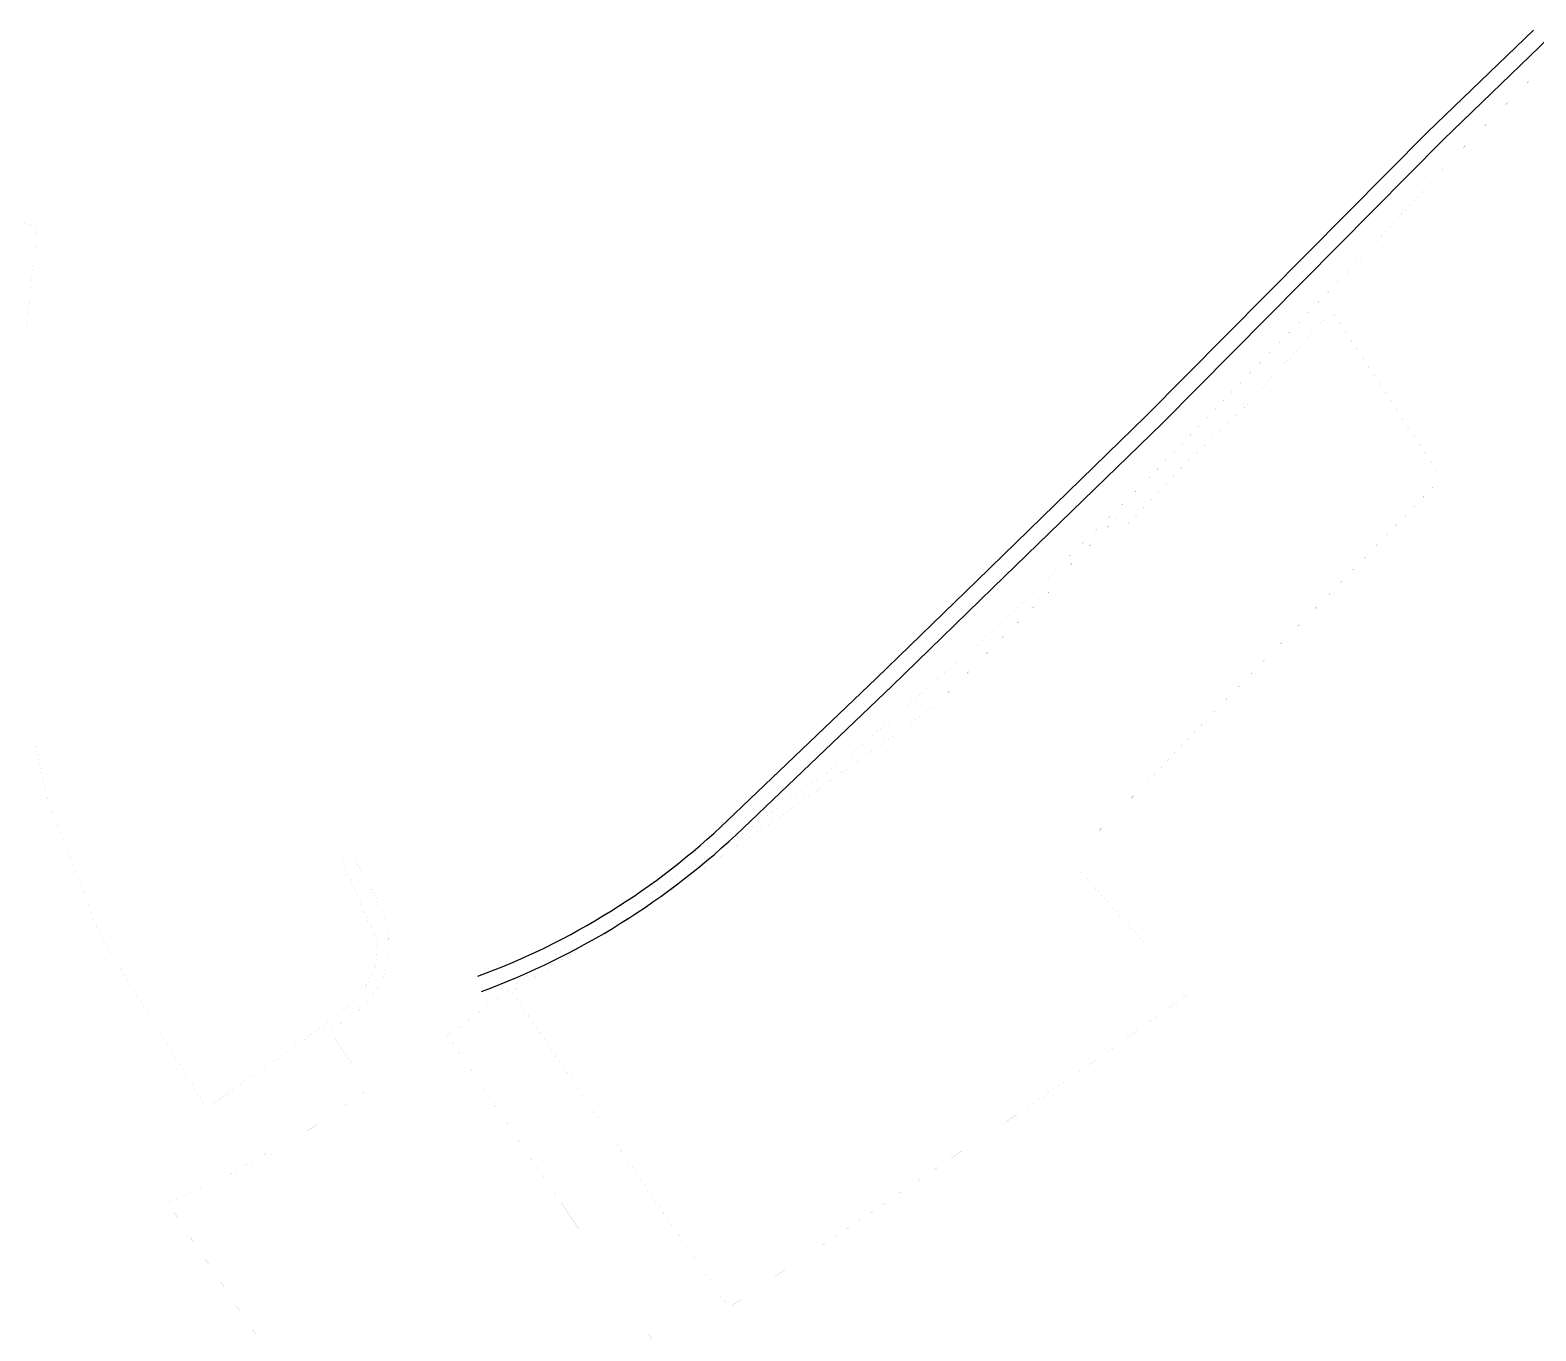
# Model space of a CAD drawing. Header units: metres. Extents: x 0 to 7617939, y 0 to 4642111.
# Drawn here: x 7617208.8 to 7617387.8, y 4641252.4 to 4641407 of the extents above; entities that cross this region are included whole.
import ezdxf

# ---------------------------------------------------------------- set-up
doc = ezdxf.new("R2010")
doc.units = ezdxf.units.M
doc.header["$MEASUREMENT"] = 0
doc.layers.add('KANALIZACIJA', color=7, linetype='Continuous', true_color=0xc25a05)
doc.layers.add('parcels_o — WF.WFI_GML_PARC', color=1, linetype='Continuous', lineweight=0)
doc.layers.add('VODOVOD', color=170, linetype='Continuous')

msp = doc.modelspace()

# ---------------------------------------------------------------- linework, layer by layer
at = {"layer": 'KANALIZACIJA', "linetype": 'ByBlock'}
for p, q in [((7617389.41, 4641406.15), (7617376.83, 4641394.05)), ((7617376.83, 4641394.05), (7617343.36, 4641360.27)), ((7617343.36, 4641360.27), (7617323.25, 4641340.72)), ((7617323.25, 4641340.72), (7617311.22, 4641329.03)), ((7617311.22, 4641329.03), (7617293.55, 4641312.15))]:
    msp.add_line(p, q, dxfattribs=at)
msp.add_arc((7617231.13, 4641377.55), 90.41, 290.2435, 313.6623, dxfattribs=at)
at = {"layer": 'parcels_o — WF.WFI_GML_PARC', "color": 3, "linetype": 'Continuous', "const_width": 0.00234, "flags": 128}
for points in [[(7617388.72, 4641402.74), (7617378.47, 4641392.33), (7617366.49, 4641379.37), (7617352.38, 4641364.78), (7617341.21, 4641353.16), (7617331.02, 4641343.23), (7617329.06, 4641341.07), (7617320.08, 4641332.84), (7617306.64, 4641321.14), (7617292.67, 4641310.9), (7617271.71, 4641297.53), (7617258.42, 4641287.45), (7617271.83, 4641267.71), (7617283.84, 4641249.72)], [(7617208.19, 4641370.41), (7617209.62, 4641383.67), (7617200.35, 4641386.19)], [(7617239.46, 4641246.19), (7617226.23, 4641265.89), (7617225.13, 4641267.53), (7617226.83, 4641268.27), (7617228.01, 4641268.81), (7617229.18, 4641269.36), (7617230.12, 4641269.82), (7617231.27, 4641270.4), (7617232.12, 4641270.85), (7617232.88, 4641271.24), (7617233.73, 4641271.71), (7617234.34, 4641272.05), (7617235.18, 4641272.52), (7617236.25, 4641273.15), (7617237.08, 4641273.64), (7617237.33, 4641273.26), (7617245.58, 4641278.74), (7617249.19, 4641281.19), (7617244.36, 4641287.96), (7617248.25, 4641290.84), (7617250.55, 4641293.75), (7617251.41, 4641296.63), (7617251.36, 4641299.68), (7617250.6, 4641302.57), (7617247.38, 4641308.38), (7617245.87, 4641308.21), (7617249.88, 4641298.99), (7617250.01, 4641297.28), (7617249.83, 4641295.95), (7617249.42, 4641294.92), (7617248.86, 4641293.66), (7617247.94, 4641292.27), (7617243.89, 4641288.85), (7617233.39, 4641281.47), (7617229.73, 4641278.86), (7617224.34, 4641287.6), (7617218.63, 4641296.85), (7617217.21, 4641299.15), (7617210.77, 4641315.66), (7617210.57, 4641316.54), (7617206.74, 4641333.13)]]:
    msp.add_lwpolyline(points, dxfattribs=at)
msp.add_lwpolyline([(7617330.55, 4641341.5), (7617337.82, 4641348.9), (7617338.88, 4641347.9), (7617345.63, 4641354.95), (7617353.43, 4641362.42), (7617363.57, 4641373.67), (7617376.59, 4641353.76), (7617369.46, 4641346.37), (7617362.31, 4641339.02), (7617355.5, 4641332.08), (7617347.99, 4641324.37), (7617341.16, 4641317.2), (7617332.41, 4641308.36), (7617335.3, 4641305.14), (7617346.65, 4641292.53), (7617345.59, 4641291.77), (7617334.9, 4641284.16), (7617326.89, 4641278.65), (7617318.41, 4641272.98), (7617310.34, 4641267.55), (7617302.04, 4641261.94), (7617291.8, 4641255.14), (7617279.42, 4641273.17), (7617266.04, 4641292.66), (7617270.94, 4641295.84), (7617276.4, 4641299.4), (7617284.6, 4641304.49), (7617293.08, 4641310.2), (7617301.16, 4641315.83), (7617308.79, 4641321.25), (7617309.48, 4641321.75), (7617316.6, 4641326.93), (7617323.6, 4641334.05), (7617330.88, 4641341.17), (7617330.55, 4641341.5)], close=True, dxfattribs=at)
at = {"layer": 'VODOVOD', "linetype": 'ByBlock'}
for p, q in [((7617387.53, 4641407.04), (7617374.92, 4641394.91)), ((7617374.92, 4641394.91), (7617341.45, 4641361.13)), ((7617341.45, 4641361.13), (7617321.37, 4641341.61)), ((7617321.37, 4641341.61), (7617309.35, 4641329.93)), ((7617309.35, 4641329.93), (7617291.69, 4641313.06))]:
    msp.add_line(p, q, dxfattribs=at)
msp.add_arc((7617232.18, 4641375.43), 86.21, 290.2435, 313.6618, dxfattribs=at)

doc.saveas('drawing.dxf')
